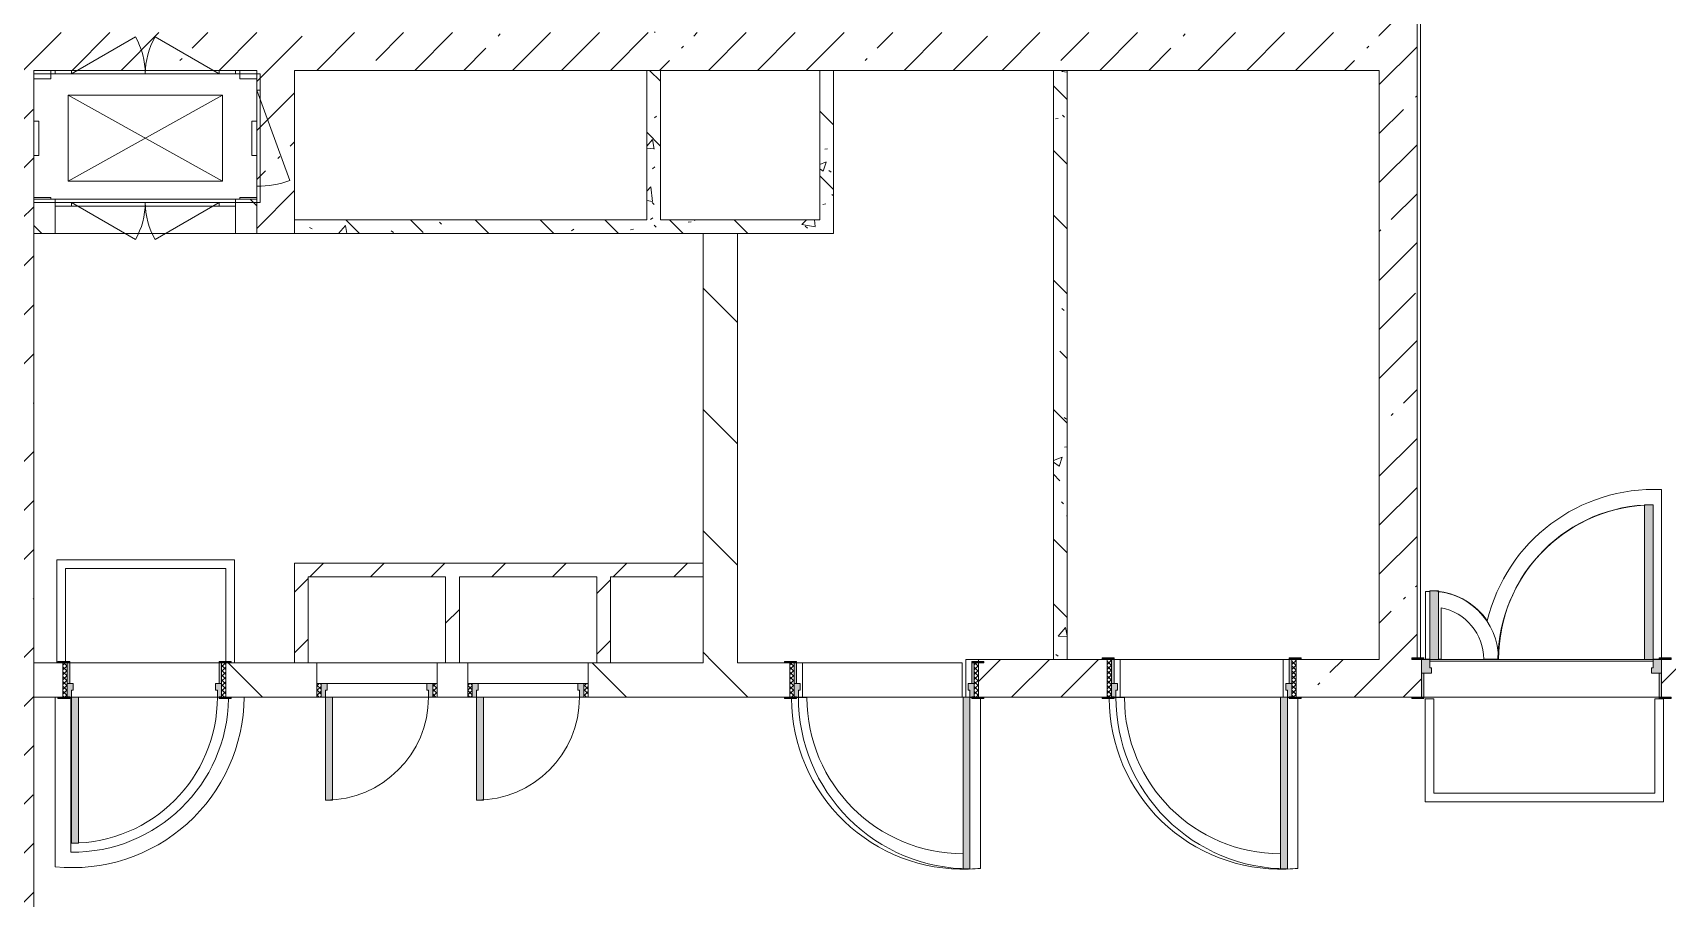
# Model space of a CAD drawing. Header units: millimetres. Extents: x -3238 to 193830, y -8553 to 29000.
# Drawn here: x 143921 to 153445, y 12229 to 17270 of the extents above; entities that cross this region are included whole.
import ezdxf

# ---------------------------------------------------------------- set-up
doc = ezdxf.new("R2010")
doc.units = ezdxf.units.MM
for name, color, linetype, lineweight, true_color in [('A-DOOR-2', 7, 'Continuous', 5, 0xaaaaaa), ('A-DOOR-3', 7, 'Continuous', 5, 0xe2e2e2), ('A-DOOR-FRAM-2', 7, 'Continuous', 5, 0xe2e2e2), ('A-DOOR-FRAM-3', 7, 'Continuous', 5, 0xaaaaaa), ('A-FLOR-3', 7, 'Continuous', 5, 0xaaaaaa), ('I-WALL-8', 7, 'Continuous', 5, 0x787878)]:
    doc.layers.add(name, color=color, linetype=linetype, lineweight=lineweight, true_color=true_color)
for name, color, linetype, lineweight in [('A-GENM-5', 7, 'Continuous', 5), ('A-WALL', 7, 'Continuous', 9), ('I-WALL-6', 7, 'Continuous', 5), ('M-EQPM-1', 7, 'Continuous', 5)]:
    doc.layers.add(name, color=color, linetype=linetype, lineweight=lineweight)
pattern_1 = [(45, (58957.15, 0), (-285.1231, 285.1231), []), (45, (59242.27, 0), (-285.1231, 285.1231), [504.031, -100.806, 16.764, -84.042])]
pattern_2 = [(135, (58957.15, 0), (-353.5534, -353.5534), [])]
pattern_3 = [(135, (58957.15, 0), (-377.1708, -377.1708), [533.4, -88.9, 17.78, -88.9]), (135, (58957.15, 376.94), (-377.1708, -377.1708), []), (50, (58957.15, 0), (637.6445, -55.7866), [66.675, -733.425]), (355, (58957.15, 0), (-123.3494, 668.699), [53.34, -586.74]), (100.451, (59010.3, -4.65), (514.299, 612.908), [56.665, -623.315]), (46.184, (58957.15, 177.8), (948.7764, -147.15), [100.012, -1100.137]), (96.636, (59036.2, 165.5), (830.909, 865.997), [84.998, -934.973]), (351.184, (58957.2, 177.8), (830.918, 865.988), [80.01, -880.11]), (21, (59046.05, 133.35), (530.6506, -357.9283), [66.675, -733.425]), (326, (59046.05, 133.35), (216.308, 644.6585), [53.34, -586.74]), (71.451, (59090.3, 103.5), (746.9596, 286.7243), [56.665, -623.315]), (37.5, (58957.15, 0), (10.81053, 295.9426), [16.764, -562.864, 16.764, -578.866, -588.962]), (37.5, (58957.15, 0), (10.81053, 295.9426), [-1175.258, 16.764, -572.198]), (7.5, (58957.15, 0), (233.8692, 350.6318), [16.764, -322.834, 16.764, -549.529, -224.472]), (7.5, (58957.15, 0), (233.8692, 350.6318), [-905.891, 16.764, -207.708]), (327.5, (58758.9, 0), (474.5678, -20.0513), [16.764, -205.486, 16.764, -676.656, -920.115]), (327.5, (58758.9, 0), (474.5678, -20.0513), [-915.67, 16.764, -903.351]), (317.5, (58670, 0), (518.4522, 88.9934), [16.764, -272.161, 16.764, -443.738, -653.415]), (317.5, (58670, 0), (518.4522, 88.9934), [-749.427, 16.764, -636.651])]
pattern_4 = [(45, (58957.15, 0), (-176.7767, 176.7767), [])]
pattern_5 = [(135, (1951.41, 164.685), (-14.14214, -14.14214), []), (225, (1951.41, 164.685), (14.14214, -14.14214), [])]
pattern_6 = [(45, (-171.384, 164.685), (-14.1421, 14.1421), []), (135, (-171.384, 164.685), (-14.1421, -14.1421), [])]

# ---------------------------------------------------------------- blocks, each defined once
blk = doc.blocks.new('110_Дверь_СКБ_1Ст_Внутренняя1 - Д-8 950x2100h_охрана-V142-2_3_1_птичка')
at = {"layer": 'A-DOOR-2'}
h = blk.add_hatch(dxfattribs=at)
h.set_pattern_fill('FP_164', color=256, style=0, pattern_type=2)
h.set_pattern_definition([(135, (1826.41, 164.685), (-14.14214, -14.14214), []), (225, (1826.41, 164.685), (14.14214, -14.14214), [])])
h.paths.add_polyline_path([(487.5, 100), (462.5, 100), (462.5, -100), (487.5, -100)])
at = {"layer": 'A-DOOR-3'}
h = blk.add_hatch(color=256, dxfattribs=at)
h.paths.add_polyline_path([(437.5, 100), (437.5, 60), (427.5, 60), (427.5, 20), (462.5, 20), (462.5, 100)])
h.paths.add_polyline_path([(-412.5, 100), (-437.5, 100), (-437.5, 20), (-402.5, 20), (-402.5, 60), (-412.5, 60)])
at = {"layer": 'A-DOOR-FRAM-2'}
for points in [[(397.5, 950), (397.5, 100), (437.5, 100), (437.5, 950)], [(-492.5, 108), (-492.5, 100), (-422.5, 100), (-422.5, 108)], [(517.5, 108), (447.5, 108), (447.5, 100), (517.5, 100)], [(-422.5, 20), (-437.5, 20), (-437.5, -100), (-422.5, -100)], [(462.5, 20), (447.5, 20), (447.5, -100), (462.5, -100)], [(-492.5, -100), (-492.5, -108), (-422.5, -108), (-422.5, -100)], [(447.5, -100), (447.5, -108), (517.5, -108), (517.5, -100)]]:
    blk.add_hatch(color=256, dxfattribs=at).paths.add_polyline_path(points)
at = {"layer": 'A-DOOR-FRAM-3'}
h = blk.add_hatch(dxfattribs=at)
h.set_pattern_fill('FP_165', color=256, style=0, pattern_type=2)
h.set_pattern_definition([(45, (-296.384, 164.685), (-14.1421, 14.1421), []), (135, (-296.384, 164.685), (-14.1421, -14.1421), [])])
h.paths.add_polyline_path([(-437.5, 100), (-462.5, 100), (-462.5, -100), (-437.5, -100)])
at = {"layer": 'A-DOOR-2'}
for p, q in [((437.5, 950), (397.5, 950)), ((397.5, 950), (397.5, 100)), ((437.5, 100), (437.5, 950)), ((397.5, 100), (437.5, 100))]:
    blk.add_line(p, q, dxfattribs=at)
blk.add_arc((437.5, 100), 850, 90, 180, dxfattribs=at)
at = {"layer": 'A-DOOR-FRAM-3'}
for p, q in [((-422.5, 108), (-492.5, 108)), ((-492.5, 108), (-492.5, 100)), ((-492.5, 100), (-422.5, 100)), ((-437.5, 100), (-462.5, 100)), ((-462.5, 100), (-462.5, -100)), ((-412.5, 100), (-437.5, 100)), ((-437.5, 100), (-437.5, 20)), ((-437.5, -100), (-437.5, 100)), ((-422.5, 100), (-437.5, 100)), ((-437.5, 100), (-437.5, 99)), ((-437.5, 99), (-422.5, 99)), ((-422.5, 100), (-422.5, 108)), ((-422.5, 99), (-422.5, 100)), ((-412.5, 60), (-412.5, 100)), ((437.5, 100), (437.5, 60)), ((462.5, 100), (437.5, 100)), ((517.5, 108), (447.5, 108)), ((447.5, 108), (447.5, 100)), ((462.5, 100), (447.5, 100)), ((447.5, 100), (447.5, 99)), ((447.5, 100), (517.5, 100)), ((447.5, 99), (462.5, 99)), ((462.5, 20), (462.5, 100)), ((487.5, 100), (462.5, 100)), ((462.5, 100), (462.5, -100)), ((462.5, 99), (462.5, 100)), ((487.5, -100), (487.5, 100)), ((517.5, 100), (517.5, 108)), ((-437.5, 20), (-402.5, 20)), ((-422.5, 20), (-437.5, 20)), ((-437.5, 20), (-437.5, -100)), ((-422.5, -100), (-422.5, 20)), ((-402.5, 60), (-412.5, 60)), ((-402.5, 20), (-402.5, 60)), ((437.5, 60), (427.5, 60)), ((427.5, 60), (427.5, 20)), ((427.5, 20), (462.5, 20)), ((462.5, 20), (447.5, 20)), ((447.5, 20), (447.5, -100)), ((462.5, -100), (462.5, 20)), ((-422.5, -100), (-492.5, -100)), ((-492.5, -100), (-492.5, -108)), ((-492.5, -108), (-422.5, -108)), ((-462.5, -100), (-437.5, -100)), ((-437.5, -100), (-422.5, -100)), ((-422.5, -108), (-422.5, -100)), ((447.5, -100), (462.5, -100)), ((517.5, -100), (447.5, -100)), ((447.5, -100), (447.5, -108)), ((447.5, -108), (517.5, -108)), ((462.5, -100), (487.5, -100)), ((517.5, -108), (517.5, -100))]:
    blk.add_line(p, q, dxfattribs=at)
blk = doc.blocks.new('DOR_Проход в стене_Прямоугольный - 1050x1150 EI30-23344994-2_3_1_птичка')
at = {"layer": 'A-DOOR-2'}
for p, q in [((525, 100), (-525, 100)), ((525, -100), (-525, -100))]:
    blk.add_line(p, q, dxfattribs=at)
blk = doc.blocks.new('110_Дверь_СКБ_2Ст - Д-1_л_Лестничная клетка EIS60 2-32142534-2_3_1_птичка')
at = {"layer": 'A-DOOR-3'}
for points in [[(662.5, 110), (662.5, 1010), (612.5, 1010), (612.5, 110)], [(-587.5, 510), (-637.5, 510), (-637.5, 110), (-587.5, 110), (-587.5, 488.3)], [(712.5, 30), (697.5, 30), (697.5, -110), (712.5, -110), (712.5, -32.2)]]:
    blk.add_hatch(color=256, dxfattribs=at).paths.add_polyline_path(points)
h = blk.add_hatch(color=256, dxfattribs=at)
h.paths.add_polyline_path([(712.5, 110), (662.5, 110), (662.5, 60), (652.5, 60), (652.5, 30), (712.5, 30)])
h.paths.add_polyline_path([(-627.5, 30), (-627.5, 60), (-637.5, 60), (-637.5, 110), (-687.5, 110), (-687.5, 30)])
at = {"layer": 'A-DOOR-FRAM-2'}
for points in [[(-672.5, 110), (-672.5, 118), (-742.5, 118), (-742.5, 110)], [(767.5, 110), (767.5, 118), (697.5, 118), (697.5, 110)], [(-672.5, 30), (-687.5, 30), (-687.5, -110), (-672.5, -110)], [(-672.5, -110), (-742.5, -110), (-742.5, -118), (-672.5, -118)], [(767.5, -118), (767.5, -110), (697.5, -110), (697.5, -118)]]:
    blk.add_hatch(color=256, dxfattribs=at).paths.add_polyline_path(points)
at = {"layer": 'A-DOOR-2'}
for p, q in [((662.5, 1010), (612.5, 1010)), ((612.5, 1010), (612.5, 110)), ((662.5, 110), (662.5, 1010)), ((-637.5, 510), (-637.5, 110)), ((-587.5, 510), (-637.5, 510)), ((-587.5, 110), (-587.5, 510)), ((-637.5, 110), (-587.5, 110)), ((612.5, 110), (662.5, 110))]:
    blk.add_line(p, q, dxfattribs=at)
for centre, radius, start, end in [((662.5, 110), 900, 90, 180), ((-637.5, 110), 400, 360, 90)]:
    blk.add_arc(centre, radius, start, end, dxfattribs=at)
at = {"layer": 'A-DOOR-FRAM-3'}
for p, q in [((-672.5, 118), (-742.5, 118)), ((-742.5, 118), (-742.5, 110)), ((-742.5, 110), (-672.5, 110)), ((-637.5, 110), (-687.5, 110)), ((-687.5, 110), (-687.5, 30)), ((-672.5, 110), (-672.5, 118)), ((-637.5, 60), (-637.5, 110)), ((662.5, 110), (662.5, 60)), ((712.5, 110), (662.5, 110)), ((767.5, 118), (697.5, 118)), ((697.5, 118), (697.5, 110)), ((697.5, 110), (767.5, 110)), ((712.5, 30), (712.5, 110)), ((767.5, 110), (767.5, 118)), ((-687.5, 30), (-627.5, 30)), ((-672.5, 30), (-687.5, 30)), ((-687.5, 30), (-687.5, -110)), ((-672.5, -110), (-672.5, 30)), ((-627.5, 60), (-637.5, 60)), ((-627.5, 30), (-627.5, 60)), ((662.5, 60), (652.5, 60)), ((652.5, 60), (652.5, 30)), ((652.5, 30), (712.5, 30)), ((712.5, 30), (697.5, 30)), ((697.5, 30), (697.5, -110)), ((712.5, -110), (712.5, 30)), ((-672.5, -110), (-742.5, -110)), ((-742.5, -110), (-742.5, -118)), ((-742.5, -118), (-672.5, -118)), ((-687.5, -110), (-672.5, -110)), ((-672.5, -118), (-672.5, -110)), ((697.5, -110), (712.5, -110)), ((767.5, -110), (697.5, -110)), ((697.5, -110), (697.5, -118)), ((697.5, -118), (767.5, -118)), ((767.5, -118), (767.5, -110))]:
    blk.add_line(p, q, dxfattribs=at)
blk = doc.blocks.new('110_Дверь_СКБ_1Ст_Внутренняя1 - Д-3 _п_ 1100x2100h_много всего-32102842-2_3_1_птичка')
at = {"layer": 'A-DOOR-2'}
h = blk.add_hatch(dxfattribs=at)
h.set_pattern_fill('FP_58', color=256, style=0, pattern_type=2)
h.set_pattern_definition([(135, (1751.41, 174.685), (-14.14214, -14.14214), []), (225, (1751.41, 174.685), (14.14214, -14.14214), [])])
h.paths.add_polyline_path([(562.5, 110), (537.5, 110), (537.5, -110), (562.5, -110)])
at = {"layer": 'A-DOOR-3'}
h = blk.add_hatch(color=256, dxfattribs=at)
h.paths.add_polyline_path([(512.5, 110), (512.5, 70), (502.5, 70), (502.5, 30), (537.5, 30), (537.5, 110)])
h.paths.add_polyline_path([(-487.5, 110), (-512.5, 110), (-512.5, 30), (-477.5, 30), (-477.5, 70), (-487.5, 70)])
at = {"layer": 'A-DOOR-FRAM-2'}
for points in [[(-487.5, 1110), (-487.5, 110), (-447.5, 110), (-447.5, 1110)], [(-567.5, 118), (-567.5, 110), (-497.5, 110), (-497.5, 118)], [(592.5, 118), (522.5, 118), (522.5, 110), (592.5, 110)], [(-497.5, 30), (-512.5, 30), (-512.5, -110), (-497.5, -110)], [(537.5, 30), (522.5, 30), (522.5, -110), (537.5, -110)], [(-567.5, -110), (-567.5, -118), (-497.5, -118), (-497.5, -110)], [(592.5, -110), (522.5, -110), (522.5, -118), (592.5, -118)]]:
    blk.add_hatch(color=256, dxfattribs=at).paths.add_polyline_path(points)
at = {"layer": 'A-DOOR-FRAM-3'}
h = blk.add_hatch(dxfattribs=at)
h.set_pattern_fill('FP_59', color=256, style=0, pattern_type=2)
h.set_pattern_definition([(45, (-371.384, 174.685), (-14.1421, 14.1421), []), (135, (-371.384, 174.685), (-14.1421, -14.1421), [])])
h.paths.add_polyline_path([(-512.5, 110), (-537.5, 110), (-537.5, -110), (-512.5, -110)])
at = {"layer": 'A-DOOR-2'}
for p, q in [((-487.5, 1110), (-487.5, 110)), ((-447.5, 1110), (-487.5, 1110)), ((-447.5, 110), (-447.5, 1110)), ((-487.5, 110), (-447.5, 110))]:
    blk.add_line(p, q, dxfattribs=at)
blk.add_arc((-487.5, 110), 1000, 360, 90, dxfattribs=at)
at = {"layer": 'A-DOOR-FRAM-3'}
for p, q in [((-497.5, 118), (-567.5, 118)), ((-567.5, 118), (-567.5, 110)), ((-567.5, 110), (-497.5, 110)), ((-512.5, 110), (-537.5, 110)), ((-537.5, 110), (-537.5, -110)), ((-487.5, 110), (-512.5, 110)), ((-512.5, 110), (-512.5, 30)), ((-512.5, -110), (-512.5, 110)), ((-497.5, 110), (-512.5, 110)), ((-512.5, 110), (-512.5, 109)), ((-512.5, 109), (-497.5, 109)), ((-497.5, 110), (-497.5, 118)), ((-497.5, 109), (-497.5, 110)), ((-487.5, 70), (-487.5, 110)), ((512.5, 110), (512.5, 70)), ((537.5, 110), (512.5, 110)), ((592.5, 118), (522.5, 118)), ((522.5, 118), (522.5, 110)), ((537.5, 110), (522.5, 110)), ((522.5, 110), (522.5, 109)), ((522.5, 110), (592.5, 110)), ((522.5, 109), (537.5, 109)), ((537.5, 30), (537.5, 110)), ((562.5, 110), (537.5, 110)), ((537.5, 110), (537.5, -110)), ((537.5, 109), (537.5, 110)), ((562.5, -110), (562.5, 110)), ((592.5, 110), (592.5, 118)), ((-512.5, 30), (-477.5, 30)), ((-497.5, 30), (-512.5, 30)), ((-512.5, 30), (-512.5, -110)), ((-497.5, -110), (-497.5, 30)), ((-477.5, 70), (-487.5, 70)), ((-477.5, 30), (-477.5, 70)), ((512.5, 70), (502.5, 70)), ((502.5, 70), (502.5, 30)), ((502.5, 30), (537.5, 30)), ((537.5, 30), (522.5, 30)), ((522.5, 30), (522.5, -110)), ((537.5, -110), (537.5, 30)), ((-497.5, -110), (-567.5, -110)), ((-567.5, -110), (-567.5, -118)), ((-567.5, -118), (-497.5, -118)), ((-537.5, -110), (-512.5, -110)), ((-512.5, -110), (-497.5, -110)), ((-497.5, -118), (-497.5, -110)), ((522.5, -110), (537.5, -110)), ((592.5, -110), (522.5, -110)), ((522.5, -110), (522.5, -118)), ((522.5, -118), (592.5, -118)), ((537.5, -110), (562.5, -110)), ((592.5, -118), (592.5, -110))]:
    blk.add_line(p, q, dxfattribs=at)
blk = doc.blocks.new('110_Дверь_СКБ_1Ст_Внутренняя1 - Д-3 _п_ 1100x2100h_много всего-32102838-2_3_1_птичка')
at = {"layer": 'A-DOOR-2'}
h = blk.add_hatch(dxfattribs=at)
h.set_pattern_fill('FP_15', color=256, style=0, pattern_type=2)
h.set_pattern_definition([(135, (1751.41, 164.685), (-14.14214, -14.14214), []), (225, (1751.41, 164.685), (14.14214, -14.14214), [])])
h.paths.add_polyline_path([(562.5, 100), (537.5, 100), (537.5, -100), (562.5, -100)])
at = {"layer": 'A-DOOR-3'}
h = blk.add_hatch(color=256, dxfattribs=at)
h.paths.add_polyline_path([(512.5, 100), (512.5, 60), (502.5, 60), (502.5, 20), (537.5, 20), (537.5, 100)])
h.paths.add_polyline_path([(-487.5, 100), (-512.5, 100), (-512.5, 20), (-477.5, 20), (-477.5, 60), (-487.5, 60)])
at = {"layer": 'A-DOOR-FRAM-2'}
for points in [[(-487.5, 1100), (-487.5, 100), (-447.5, 100), (-447.5, 1100)], [(-567.5, 108), (-567.5, 100), (-497.5, 100), (-497.5, 108)], [(592.5, 108), (522.5, 108), (522.5, 100), (592.5, 100)], [(-497.5, 20), (-512.5, 20), (-512.5, -100), (-497.5, -100)], [(537.5, 20), (522.5, 20), (522.5, -100), (537.5, -100)], [(-567.5, -100), (-567.5, -108), (-497.5, -108), (-497.5, -100)], [(592.5, -100), (522.5, -100), (522.5, -108), (592.5, -108)]]:
    blk.add_hatch(color=256, dxfattribs=at).paths.add_polyline_path(points)
at = {"layer": 'A-DOOR-FRAM-3'}
h = blk.add_hatch(dxfattribs=at)
h.set_pattern_fill('FP_16', color=256, style=0, pattern_type=2)
h.set_pattern_definition([(45, (-371.384, 164.685), (-14.1421, 14.1421), []), (135, (-371.384, 164.685), (-14.1421, -14.1421), [])])
h.paths.add_polyline_path([(-512.5, 100), (-537.5, 100), (-537.5, -100), (-512.5, -100)])
at = {"layer": 'A-DOOR-2'}
for p, q in [((-487.5, 1100), (-487.5, 100)), ((-447.5, 1100), (-487.5, 1100)), ((-447.5, 100), (-447.5, 1100)), ((-487.5, 100), (-447.5, 100))]:
    blk.add_line(p, q, dxfattribs=at)
blk.add_arc((-487.5, 100), 1000, 360, 90, dxfattribs=at)
at = {"layer": 'A-DOOR-FRAM-3'}
for p, q in [((-497.5, 108), (-567.5, 108)), ((-567.5, 108), (-567.5, 100)), ((-567.5, 100), (-497.5, 100)), ((-512.5, 100), (-537.5, 100)), ((-537.5, 100), (-537.5, -100)), ((-487.5, 100), (-512.5, 100)), ((-512.5, 100), (-512.5, 20)), ((-512.5, -100), (-512.5, 100)), ((-497.5, 100), (-512.5, 100)), ((-512.5, 100), (-512.5, 99)), ((-512.5, 99), (-497.5, 99)), ((-497.5, 100), (-497.5, 108)), ((-497.5, 99), (-497.5, 100)), ((-487.5, 60), (-487.5, 100)), ((512.5, 100), (512.5, 60)), ((537.5, 100), (512.5, 100)), ((592.5, 108), (522.5, 108)), ((522.5, 108), (522.5, 100)), ((537.5, 100), (522.5, 100)), ((522.5, 100), (522.5, 99)), ((522.5, 100), (592.5, 100)), ((522.5, 99), (537.5, 99)), ((537.5, 20), (537.5, 100)), ((562.5, 100), (537.5, 100)), ((537.5, 100), (537.5, -100)), ((537.5, 99), (537.5, 100)), ((562.5, -100), (562.5, 100)), ((592.5, 100), (592.5, 108)), ((-512.5, 20), (-477.5, 20)), ((-497.5, 20), (-512.5, 20)), ((-512.5, 20), (-512.5, -100)), ((-497.5, -100), (-497.5, 20)), ((-477.5, 60), (-487.5, 60)), ((-477.5, 20), (-477.5, 60)), ((512.5, 60), (502.5, 60)), ((502.5, 60), (502.5, 20)), ((502.5, 20), (537.5, 20)), ((537.5, 20), (522.5, 20)), ((522.5, 20), (522.5, -100)), ((537.5, -100), (537.5, 20)), ((-497.5, -100), (-567.5, -100)), ((-567.5, -100), (-567.5, -108)), ((-567.5, -108), (-497.5, -108)), ((-537.5, -100), (-512.5, -100)), ((-512.5, -100), (-497.5, -100)), ((-497.5, -108), (-497.5, -100)), ((522.5, -100), (537.5, -100)), ((592.5, -100), (522.5, -100)), ((522.5, -100), (522.5, -108)), ((522.5, -108), (592.5, -108)), ((537.5, -100), (562.5, -100)), ((592.5, -108), (592.5, -100))]:
    blk.add_line(p, q, dxfattribs=at)
blk = doc.blocks.new('160_Подъемник - 160_Подъемник-23521422-2_3_1_птичка')
at = {"layer": 'A-GENM-5'}
for p, q in [((220, 0), (592.4, 215)), ((220, 0), (592.4, 215)), ((1080, 0), (707.6, 215)), ((1080, 0), (707.6, 215)), ((-20, -95), (-20, 0)), ((-20, 0), (0, 0)), ((0, 0), (0, -95)), ((220, 20), (125, 20)), ((125, 20), (125, 0)), ((220, 20), (125, 20)), ((125, 20), (125, 0)), ((220, 0), (220, 20)), ((1080, 20), (220, 20)), ((220, 20), (1080, 20)), ((220, 0), (220, 20)), ((1080, 20), (220, 20)), ((220, 20), (1080, 20)), ((1080, 0), (1080, 20)), ((1080, 20), (1175, 20)), ((1080, 0), (1080, 20)), ((1080, 20), (1175, 20)), ((1175, 20), (1175, 0)), ((1175, 20), (1175, 0)), ((0, -95), (-20, -95)), ((-20, -95), (-20, -655)), ((-20, -655), (-20, -95)), ((125, 0), (220, 0)), ((125, 0), (220, 0)), ((1175, 0), (1080, 0)), ((1175, 0), (1080, 0)), ((0, -655), (-191.5, -128.8)), ((0, -655), (-20, -655)), ((-20, -655), (-20, -750)), ((0, -750), (0, -655)), ((-20, -750), (0, -750)), ((125, -770), (125, -750)), ((125, -750), (220, -750)), ((125, -770), (125, -750)), ((125, -750), (220, -750)), ((220, -750), (220, -770)), ((220, -750), (592.4, -965)), ((220, -750), (220, -770)), ((220, -750), (592.4, -965)), ((1080, -750), (707.6, -965)), ((1080, -750), (707.6, -965)), ((1080, -750), (1080, -770)), ((1175, -750), (1080, -750)), ((1080, -750), (1080, -770)), ((1175, -750), (1080, -750)), ((1175, -770), (1175, -750)), ((1175, -770), (1175, -750)), ((220, -770), (125, -770)), ((220, -770), (125, -770)), ((1080, -770), (220, -770)), ((220, -770), (1080, -770)), ((220, -770), (792, -770)), ((1080, -770), (508, -770)), ((1080, -770), (1175, -770)), ((1080, -770), (1175, -770))]:
    blk.add_line(p, q, dxfattribs=at)
for centre, radius, start, end in [((220, 0), 430, 0, 30), ((220, 0), 430, 0, 30), ((1080, 0), 430, 150, 180), ((1080, 0), 430, 150, 180), ((0, -655), 560, 90, 110), ((220, -750), 430, 330, 0), ((220, -750), 430, 330, 0), ((1080, -750), 430, 180, 210), ((1080, -750), 430, 180, 210)]:
    blk.add_arc(centre, radius, start, end, dxfattribs=at)
at = {"layer": 'M-EQPM-1'}
for p, q in [((1300, 0), (0, 0)), ((0, 0), (0, -750)), ((1300, -750), (1300, 0)), ((1100, -625), (200, -125)), ((200, -625), (1100, -125)), ((1100, -125), (200, -125)), ((200, -125), (200, -625)), ((1100, -625), (1100, -125)), ((200, -625), (1100, -625)), ((0, -750), (1300, -750))]:
    blk.add_line(p, q, dxfattribs=at)
blk = doc.blocks.new('Закладная деталь приямка - 200_100-20924312-2_3_1_птичка')
at = {"layer": 'M-EQPM-1'}
for p, q in [((85000, 16755), (84970, 16755)), ((85000, 16755), (84970, 16755)), ((85000, 16555), (85000, 16755)), ((85000, 16755), (85000, 16555)), ((84970, 16555), (85000, 16555)), ((85000, 16555), (84970, 16555))]:
    blk.add_line(p, q, dxfattribs=at)
blk = doc.blocks.new('Закладная деталь приямка - 200_100-V200-2_3_1_птичка')
at = {"layer": 'M-EQPM-1'}
for p, q in [((86240, 16755), (86240, 16555)), ((86240, 16555), (86240, 16755)), ((86270, 16755), (86240, 16755)), ((86240, 16755), (86270, 16755)), ((86240, 16555), (86270, 16555)), ((86240, 16555), (86270, 16555))]:
    blk.add_line(p, q, dxfattribs=at)
blk = doc.blocks.new('Закладная деталь приямка - 150_100-20924311-2_3_1_птичка')
at = {"layer": 'M-EQPM-1'}
for p, q in [((85070, 17050), (85070, 17000)), ((85070, 17050), (85070, 17000)), ((84970, 17000), (85070, 17000)), ((85070, 17000), (84970, 17000))]:
    blk.add_line(p, q, dxfattribs=at)
blk = doc.blocks.new('Закладная деталь приямка - 150_100-V201-2_3_1_птичка')
at = {"layer": 'M-EQPM-1'}
for p, q in [((86170, 17000), (86170, 17050)), ((86170, 17000), (86170, 17050)), ((86270, 17000), (86170, 17000)), ((86170, 17000), (86270, 17000))]:
    blk.add_line(p, q, dxfattribs=at)
blk = doc.blocks.new('Закладная деталь приямка - 150_100-V202-2_3_1_птичка')
at = {"layer": 'M-EQPM-1'}
for p, q in [((86270, 16310), (86170, 16310)), ((86170, 16310), (86270, 16310)), ((86170, 16310), (86170, 16300)), ((86170, 16310), (86170, 16300))]:
    blk.add_line(p, q, dxfattribs=at)
blk = doc.blocks.new('Закладная деталь приямка - 150_100-V203-2_3_1_птичка')
at = {"layer": 'M-EQPM-1'}
for p, q in [((85070, 16310), (84970, 16310)), ((84970, 16310), (85070, 16310)), ((85070, 16300), (85070, 16310)), ((85070, 16310), (85070, 16300))]:
    blk.add_line(p, q, dxfattribs=at)
blk = doc.blocks.new('110_Дверь_СКБ_1Ст - д-18 700x2100h_Технический шкаф ЭОМ и СС-V215-2_3_1_птичка')
at = {"layer": 'A-DOOR-2'}
h = blk.add_hatch(dxfattribs=at)
h.set_pattern_fill('FP_216', color=256, style=0, pattern_type=2)
h.set_pattern_definition(pattern_5)
h.paths.add_polyline_path([(362.5, 100), (337.5, 100), (337.5, 20), (362.5, 20)])
at = {"layer": 'A-DOOR-3'}
h = blk.add_hatch(color=256, dxfattribs=at)
h.paths.add_polyline_path([(-312.5, 100), (-312.5, 20), (-277.5, 20), (-277.5, 60), (-287.5, 60), (-287.5, 100)])
h.paths.add_polyline_path([(337.5, 100), (312.5, 100), (312.5, 60), (302.5, 60), (302.5, 20), (337.5, 20)])
at = {"layer": 'A-DOOR-FRAM-2'}
blk.add_hatch(color=256, dxfattribs=at).paths.add_polyline_path([(272.5, 700), (272.5, 100), (312.5, 100), (312.5, 700)])
at = {"layer": 'A-DOOR-FRAM-3'}
h = blk.add_hatch(dxfattribs=at)
h.set_pattern_fill('FP_217', color=256, style=0, pattern_type=2)
h.set_pattern_definition(pattern_6)
h.paths.add_polyline_path([(-312.5, 100), (-337.5, 100), (-337.5, 20), (-312.5, 20)])
at = {"layer": 'A-DOOR-2'}
for p, q in [((312.5, 700), (272.5, 700)), ((272.5, 700), (272.5, 100)), ((312.5, 100), (312.5, 700)), ((272.5, 100), (312.5, 100))]:
    blk.add_line(p, q, dxfattribs=at)
blk.add_arc((312.5, 100), 600, 90, 180, dxfattribs=at)
at = {"layer": 'A-DOOR-FRAM-3'}
for p, q in [((-312.5, 100), (-337.5, 100)), ((-337.5, 100), (-337.5, 20)), ((-287.5, 100), (-312.5, 100)), ((-312.5, 100), (-312.5, 20)), ((-312.5, 20), (-312.5, 100)), ((-287.5, 60), (-287.5, 100)), ((-287.5, 100), (272.5, 100)), ((312.5, 100), (312.5, 60)), ((337.5, 100), (312.5, 100)), ((337.5, 20), (337.5, 100)), ((362.5, 100), (337.5, 100)), ((337.5, 100), (337.5, 20)), ((362.5, 20), (362.5, 100)), ((-337.5, 20), (-312.5, 20)), ((-312.5, 20), (-277.5, 20)), ((-277.5, 60), (-287.5, 60)), ((-277.5, 20), (-277.5, 60)), ((302.5, 20), (-277.5, 20)), ((312.5, 60), (302.5, 60)), ((302.5, 60), (302.5, 20)), ((302.5, 20), (337.5, 20)), ((337.5, 20), (362.5, 20))]:
    blk.add_line(p, q, dxfattribs=at)
blk = doc.blocks.new('110_Дверь_СКБ_1Ст - д-18 700x2100h_Технический шкаф ЭОМ и СС-V214-2_3_1_птичка')
at = {"layer": 'A-DOOR-2'}
h = blk.add_hatch(dxfattribs=at)
h.set_pattern_fill('FP_216', color=256, style=0, pattern_type=2)
h.set_pattern_definition(pattern_5)
h.paths.add_polyline_path([(362.5, 100), (337.5, 100), (337.5, 20), (362.5, 20), (362.5, 31.3)])
at = {"layer": 'A-DOOR-3'}
h = blk.add_hatch(color=256, dxfattribs=at)
h.paths.add_polyline_path([(337.5, 100), (312.5, 100), (312.5, 60), (302.5, 60), (302.5, 20), (337.5, 20), (337.5, 31.3)])
h.paths.add_polyline_path([(-312.5, 100), (-312.5, 20), (-277.5, 20), (-277.5, 60), (-287.5, 60), (-287.5, 100)])
at = {"layer": 'A-DOOR-FRAM-2'}
blk.add_hatch(color=256, dxfattribs=at).paths.add_polyline_path([(272.5, 700), (272.5, 100), (312.5, 100), (312.5, 700)])
at = {"layer": 'A-DOOR-FRAM-3'}
h = blk.add_hatch(dxfattribs=at)
h.set_pattern_fill('FP_217', color=256, style=0, pattern_type=2)
h.set_pattern_definition(pattern_6)
h.paths.add_polyline_path([(-312.5, 100), (-337.5, 100), (-337.5, 20), (-312.5, 20), (-312.5, 31.3)])
at = {"layer": 'A-DOOR-2'}
for p, q in [((312.5, 700), (272.5, 700)), ((272.5, 700), (272.5, 100)), ((312.5, 100), (312.5, 700)), ((272.5, 100), (312.5, 100))]:
    blk.add_line(p, q, dxfattribs=at)
blk.add_arc((312.5, 100), 600, 90, 180, dxfattribs=at)
at = {"layer": 'A-DOOR-FRAM-3'}
for p, q in [((-312.5, 100), (-337.5, 100)), ((-337.5, 100), (-337.5, 20)), ((-287.5, 100), (-312.5, 100)), ((-312.5, 100), (-312.5, 20)), ((-312.5, 20), (-312.5, 100)), ((-287.5, 60), (-287.5, 100)), ((-287.5, 100), (272.5, 100)), ((312.5, 100), (312.5, 60)), ((337.5, 100), (312.5, 100)), ((337.5, 20), (337.5, 100)), ((362.5, 100), (337.5, 100)), ((337.5, 100), (337.5, 20)), ((362.5, 20), (362.5, 100)), ((-337.5, 20), (-312.5, 20)), ((-312.5, 20), (-277.5, 20)), ((-277.5, 60), (-287.5, 60)), ((-277.5, 20), (-277.5, 60)), ((302.5, 20), (-277.5, 20)), ((312.5, 60), (302.5, 60)), ((302.5, 60), (302.5, 20)), ((302.5, 20), (337.5, 20)), ((337.5, 20), (362.5, 20))]:
    blk.add_line(p, q, dxfattribs=at)

msp = doc.modelspace()

# ---------------------------------------------------------------- hatches: boundary and pattern name
at = {"layer": 'I-WALL-6'}
h = msp.add_hatch(dxfattribs=at)
h.set_pattern_fill('FP_159', color=256, style=0, pattern_type=2)
h.set_pattern_definition(pattern_1)
h.paths.add_polyline_path([(151987.2, 13400), (151987.2, 13620), (151957.2, 13620), (151957.2, 13628), (151987.2, 13628), (151987.2, 21550), (151767.2, 21550), (151767.2, 13400), (151957.2, 13400)])
h = msp.add_hatch(dxfattribs=at)
h.set_pattern_fill('FP_159', color=256, style=0, pattern_type=2)
h.set_pattern_definition(pattern_1)
h.paths.add_polyline_path([(143707.2, 16300), (143927.2, 16300), (143927.2, 17270), (143707.2, 17270), (143707.2, 16886)])
h = msp.add_hatch(dxfattribs=at)
h.set_pattern_fill('FP_159', color=256, style=0, pattern_type=2)
h.set_pattern_definition(pattern_1)
h.paths.add_polyline_path([(145227.2, 17050), (145447.2, 17050), (145447.2, 17270), (143927.2, 17270), (143927.2, 17050), (144331.1, 17050)])
h = msp.add_hatch(dxfattribs=at)
h.set_pattern_fill('FP_159', color=256, style=0, pattern_type=2)
h.set_pattern_definition(pattern_1)
h.paths.add_polyline_path([(151767.2, 17050), (151767.2, 17270), (145447.2, 17270), (145447.2, 17050), (150577, 17050)])
h = msp.add_hatch(dxfattribs=at)
h.set_pattern_fill('FP_159', color=256, style=0, pattern_type=2)
h.set_pattern_definition(pattern_1)
h.paths.add_polyline_path([(145447.2, 16100), (145447.2, 17050), (145227.2, 17050), (145227.2, 16100)])
h = msp.add_hatch(dxfattribs=at)
h.set_pattern_fill('FP_159', color=256, style=0, pattern_type=2)
h.set_pattern_definition(pattern_1)
h.paths.add_polyline_path([(143927.2, 10400), (143927.2, 16300), (143707.2, 16294.2), (143707.2, 10400)])
h = msp.add_hatch(dxfattribs=at)
h.set_pattern_fill('FP_162', color=256, style=0, pattern_type=2)
h.set_pattern_definition(pattern_2)
h.paths.add_polyline_path([(144052.2, 16100), (144052.2, 16300), (143927.2, 16294.2), (143927.2, 16100)])
h.paths.add_polyline_path([(145227.2, 16100), (145227.2, 16300), (145102.2, 16294.2), (145102.2, 16100)])
h = msp.add_hatch(dxfattribs=at)
h.set_pattern_fill('FP_162', color=256, style=0, pattern_type=2)
h.set_pattern_definition(pattern_2)
h.paths.add_polyline_path([(148027.2, 13600), (148027.2, 16100), (147827.2, 16100), (147827.2, 13600)])
h = msp.add_hatch(dxfattribs=at)
h.set_pattern_fill('FP_163', color=256, style=0, pattern_type=2)
h.set_pattern_definition(pattern_4)
h.paths.add_polyline_path([(145447.2, 13600), (145527.2, 13600), (145527.2, 14180), (145447.2, 14180), (145447.2, 13927.3)])
h = msp.add_hatch(dxfattribs=at)
h.set_pattern_fill('FP_163', color=256, style=0, pattern_type=2)
h.set_pattern_definition(pattern_4)
h.paths.add_polyline_path([(147827.2, 14100), (147827.2, 14180), (145527.2, 14180), (145527.2, 14100), (147287.2, 14100)])
h = msp.add_hatch(dxfattribs=at)
h.set_pattern_fill('FP_163', color=256, style=0, pattern_type=2)
h.set_pattern_definition(pattern_4)
h.paths.add_polyline_path([(146407.2, 13600), (146407.2, 14100), (146327.2, 14100), (146327.2, 13600)])
h = msp.add_hatch(dxfattribs=at)
h.set_pattern_fill('FP_163', color=256, style=0, pattern_type=2)
h.set_pattern_definition(pattern_4)
h.paths.add_polyline_path([(147287.2, 13600), (147287.2, 14100), (147207.2, 14100), (147207.2, 13600)])
h = msp.add_hatch(dxfattribs=at)
h.set_pattern_fill('FP_159', color=256, style=0, pattern_type=2)
h.set_pattern_definition(pattern_1)
h.paths.add_polyline_path([(149462.2, 13400), (150182.2, 13400), (150182.2, 13620), (149432.2, 13620), (149432.2, 13608), (149462.2, 13608), (149462.2, 13600), (149432.2, 13600), (149432.2, 13400)])
h.paths.add_polyline_path([(151618, 13400), (151767.2, 13400), (151767.2, 13620), (151282.2, 13620), (151282.2, 13400), (151312.2, 13400)])
h = msp.add_hatch(dxfattribs=at)
h.set_pattern_fill('FP_159', color=256, style=0, pattern_type=2)
h.set_pattern_definition(pattern_1)
h.paths.add_polyline_path([(153467.2, 13400), (153757.2, 13400), (153757.2, 13620), (153412.2, 13620), (153412.2, 13400)])
h.paths.add_polyline_path([(151987.2, 13400), (152012.2, 13400), (152012.2, 13620), (151987.2, 13620), (151987.2, 13540)])
h = msp.add_hatch(dxfattribs=at)
h.set_pattern_fill('FP_162', color=256, style=0, pattern_type=2)
h.set_pattern_definition(pattern_2)
h.paths.add_polyline_path([(143927.2, 13400), (144097.2, 13400), (144097.2, 13600), (143927.2, 13600)])
h.paths.add_polyline_path([(146457.2, 13400), (146457.2, 13600), (146277.2, 13600), (146277.2, 13400), (146413.1, 13400)])
h.paths.add_polyline_path([(145372.1, 13400), (145577.2, 13400), (145577.2, 13600), (145047.2, 13600), (145047.2, 13400), (145077.2, 13400)])
h = msp.add_hatch(dxfattribs=at)
h.set_pattern_fill('FP_162', color=256, style=0, pattern_type=2)
h.set_pattern_definition(pattern_2)
h.paths.add_polyline_path([(148332.2, 13400), (148332.2, 13600), (147157.2, 13600), (147157.2, 13400), (148302.2, 13400)])
at = {"layer": 'I-WALL-8'}
h = msp.add_hatch(dxfattribs=at)
h.set_pattern_fill('FP_170', color=256, style=0, pattern_type=2)
h.set_pattern_definition(pattern_3)
h.paths.add_polyline_path([(147578.9, 16180), (147578.9, 17050), (147498.9, 17050), (147498.9, 16180)])
h.paths.add_polyline_path([(147498.9, 17270), (147578.9, 17270), (147578.9, 21235.8), (147498.9, 21235.8), (147498.9, 17477.7)])
h = msp.add_hatch(dxfattribs=at)
h.set_pattern_fill('FP_170', color=256, style=0, pattern_type=2)
h.set_pattern_definition(pattern_3)
h.paths.add_polyline_path([(148587.2, 16180), (148587.2, 17050), (148507.2, 17050), (148507.2, 16180)])
h = msp.add_hatch(dxfattribs=at)
h.set_pattern_fill('FP_170', color=256, style=0, pattern_type=2)
h.set_pattern_definition(pattern_3)
h.paths.add_polyline_path([(149947.9, 13620), (149947.9, 17050), (149867.9, 17050), (149867.9, 13620)])
h = msp.add_hatch(dxfattribs=at)
h.set_pattern_fill('FP_170', color=256, style=0, pattern_type=2)
h.set_pattern_definition(pattern_3)
h.paths.add_polyline_path([(148495, 16100), (148587.2, 16100), (148587.2, 16180), (145447.2, 16180), (145447.2, 16100), (148027.2, 16100)])

# ---------------------------------------------------------------- linework, layer by layer
at = {"layer": 'A-FLOR-3'}
for p, q in [((152007.2, 21130), (152007.2, 13628)), ((153410.7, 13628), (153410.7, 14609.2)), ((144061.9, 14200), (144061.9, 13600)), ((145097.2, 14200), (144061.9, 14200)), ((145097.2, 13600), (145097.2, 14200)), ((144111.9, 13608), (144111.9, 14150)), ((144111.9, 14150), (145047.2, 14150)), ((145047.2, 14150), (145047.2, 13608)), ((152036.6, 14014.7), (152036.6, 13621.1)), ((152126.6, 13621.1), (152126.6, 13920.9)), ((149357.2, 13620), (149432.2, 13620)), ((150222.2, 13620), (150257.2, 13620)), ((150257.2, 13620), (150257.2, 13400)), ((151207.2, 13400), (151207.2, 13620)), ((151207.2, 13620), (151242.2, 13620)), ((152036.6, 13621.1), (152062.2, 13621.1)), ((152112.2, 13621.1), (152126.6, 13621.1)), ((152375.2, 13621.1), (152458.3, 13621.1)), ((153362.2, 13621.1), (153397.2, 13621.1)), ((148372.2, 13600), (148407.2, 13600)), ((148407.2, 13600), (148407.2, 13400)), ((152062.2, 13610), (153362.2, 13610)), ((144052.9, 13400), (144052.9, 12412.1)), ((144142.9, 12497.2), (144142.9, 13400)), ((148432.6, 13397), (148372.2, 13397)), ((149342.2, 13400), (148382.2, 13400)), ((149392.2, 13398), (149382.2, 13398)), ((149442.6, 12403), (149442.6, 13392)), ((150282.6, 13397), (150222.2, 13397)), ((150257.2, 13400), (151192.2, 13400)), ((151242.2, 13398), (151232.2, 13398)), ((151292.6, 12403), (151292.6, 13392)), ((152083.9, 13390.8), (152033.9, 13390.8)), ((152033.9, 13390.8), (152033.9, 12790.8)), ((152083.9, 12840.8), (152083.9, 13390.8)), ((153423.2, 13390.8), (153373.2, 13390.8)), ((153373.2, 13390.8), (153373.2, 12840.8)), ((153423.2, 12790.8), (153423.2, 13390.8)), ((152033.9, 12790.8), (153423.2, 12790.8)), ((153373.2, 12840.8), (152083.9, 12840.8))]:
    msp.add_line(p, q, dxfattribs=at)
for centre, radius, start, end in [((153368.2, 13610.1), 1000, 87.56236, 166.45029), ((153368.2, 13610.1), 910, 93.53335, 179.3074), ((152070.2, 13621.1), 395, 91.16729, 94.87345), ((152070.2, 13621.1), 395, 34.42231, 83.89083), ((152070.2, 13621.1), 305, 360, 79.33549), ((144152.9, 13407.1), 1000, 264.26083, 359.59239), ((144152.9, 13407.1), 910, 269.37036, 359.04725), ((149342.6, 13398), 1000, 180.34644, 271.81103), ((149342.6, 13398), 910, 180.06296, 269.96818), ((151192.6, 13398), 1000, 180.34644, 271.81103), ((151192.6, 13398), 910, 180.06296, 269.96818), ((149342.6, 13398), 1000, 272.26817, 275.73917), ((151192.6, 13398), 1000, 272.26817, 275.73917)]:
    msp.add_arc(centre, radius, start, end, dxfattribs=at)
at = {"layer": 'A-WALL'}
for p, q in [((147578.9, 17050), (147498.9, 17050)), ((148587.2, 17050), (148507.2, 17050)), ((149947.9, 17050), (149867.9, 17050)), ((143927.2, 16300), (143927.2, 16100)), ((145447.2, 16180), (145447.2, 16100)), ((148027.2, 16100), (147827.2, 16100)), ((147827.2, 14100), (147827.2, 14180)), ((149867.9, 13620), (149947.9, 13620)), ((143927.2, 13600), (143927.2, 13400)), ((145447.2, 13600), (145527.2, 13600)), ((146327.2, 13600), (146407.2, 13600)), ((147207.2, 13600), (147287.2, 13600))]:
    msp.add_line(p, q, dxfattribs=at)
at = {"layer": 'I-WALL-6'}
for p, q in [((151987.2, 13628), (151987.2, 21150)), ((143927.2, 17050), (145227.2, 17050)), ((143927.2, 16300), (143927.2, 17050)), ((145227.2, 17050), (145227.2, 16100)), ((145447.2, 16180), (145447.2, 17050)), ((145447.2, 17050), (147498.9, 17050)), ((147498.9, 17050), (147498.9, 16180)), ((147578.9, 17050), (148507.2, 17050)), ((147578.9, 16180), (147578.9, 17050)), ((148507.2, 17050), (148507.2, 16180)), ((148587.2, 17050), (149867.9, 17050)), ((148587.2, 16100), (148587.2, 17050)), ((149867.9, 17050), (149867.9, 13620)), ((149947.9, 17050), (151767.2, 17050)), ((149947.9, 13620), (149947.9, 17050)), ((151767.2, 17050), (151767.2, 13620)), ((143927.2, 16300), (145227.2, 16300)), ((144052.2, 16100), (144052.2, 16300)), ((145102.2, 16300), (145102.2, 16100)), ((147827.2, 16100), (143927.2, 16100)), ((143927.2, 13600), (143927.2, 16100)), ((147498.9, 16180), (145447.2, 16180)), ((148507.2, 16180), (147578.9, 16180)), ((147827.2, 16100), (147827.2, 14180)), ((148027.2, 13600), (148027.2, 16100)), ((148027.2, 16100), (148587.2, 16100)), ((147827.2, 14180), (145447.2, 14180)), ((145447.2, 14180), (145447.2, 13600)), ((145527.2, 14100), (146327.2, 14100)), ((145527.2, 13600), (145527.2, 14100)), ((146327.2, 14100), (146327.2, 13600)), ((146407.2, 14100), (147207.2, 14100)), ((146407.2, 13600), (146407.2, 14100)), ((147207.2, 14100), (147207.2, 13600)), ((147287.2, 14100), (147827.2, 14100)), ((147287.2, 13600), (147287.2, 14100)), ((147827.2, 14100), (147827.2, 13600)), ((149357.2, 13620), (149357.2, 13400)), ((149867.9, 13620), (149432.2, 13620)), ((149432.2, 13620), (149432.2, 13608)), ((150152.2, 13620), (149947.9, 13620)), ((150257.2, 13620), (151207.2, 13620)), ((151767.2, 13620), (151312.2, 13620)), ((152112.2, 13620), (153312.2, 13620)), ((144067.2, 13600), (143927.2, 13600)), ((144137.2, 13600), (145007.2, 13600)), ((145447.2, 13600), (145077.2, 13600)), ((145527.2, 13600), (146327.2, 13600)), ((145577.2, 13480), (145577.2, 13600)), ((146277.2, 13600), (146277.2, 13480)), ((146407.2, 13600), (147207.2, 13600)), ((146457.2, 13480), (146457.2, 13600)), ((147157.2, 13600), (147157.2, 13480)), ((147827.2, 13600), (147287.2, 13600)), ((148302.2, 13600), (148027.2, 13600)), ((148407.2, 13600), (149337.2, 13600)), ((149337.2, 13400), (149337.2, 13600)), ((143927.2, 10400), (143927.2, 13400)), ((143927.2, 13400), (144067.2, 13400)), ((144997.2, 13400), (144187.2, 13400)), ((145077.2, 13400), (145577.2, 13400)), ((146277.2, 13400), (146457.2, 13400)), ((147157.2, 13400), (148302.2, 13400)), ((149462.2, 13400), (150152.2, 13400)), ((150257.2, 13400), (150232.2, 13400)), ((151312.2, 13400), (151957.2, 13400)), ((153397.2, 13400), (152027.2, 13400))]:
    msp.add_line(p, q, dxfattribs=at)

# ---------------------------------------------------------------- block references
at = {"layer": 'A-DOOR-2', "rotation": 180}
for name, p in [('DOR_Проход в стене_Прямоугольный - 1050x1150 EI30-23344994-2_3_1_птичка', (144577.2, 16200)), ('110_Дверь_СКБ_1Ст_Внутренняя1 - Д-3 _п_ 1100x2100h_много всего-32102842-2_3_1_птичка', (150744.7, 13510)), ('110_Дверь_СКБ_1Ст_Внутренняя1 - Д-8 950x2100h_охрана-V142-2_3_1_птичка', (144584.7, 13500)), ('110_Дверь_СКБ_1Ст_Внутренняя1 - Д-3 _п_ 1100x2100h_много всего-32102838-2_3_1_птичка', (148894.7, 13500)), ('110_Дверь_СКБ_1Ст - д-18 700x2100h_Технический шкаф ЭОМ и СС-V215-2_3_1_птичка', (145939.7, 13500)), ('110_Дверь_СКБ_1Ст - д-18 700x2100h_Технический шкаф ЭОМ и СС-V214-2_3_1_птичка', (146819.7, 13500))]:
    msp.add_blockref(name, p, dxfattribs=at)
at = {"layer": 'A-DOOR-2'}
msp.add_blockref('110_Дверь_СКБ_2Ст - Д-1_л_Лестничная клетка EIS60 2-32142534-2_3_1_птичка', (152699.7, 13510), dxfattribs=at)
at = {"layer": 'M-EQPM-1', "rotation": 180}
msp.add_blockref('160_Подъемник - 160_Подъемник-23521422-2_3_1_птичка', (145227.2, 16280), dxfattribs=at)
at = {"layer": 'M-EQPM-1'}
for name in ['Закладная деталь приямка - 150_100-20924311-2_3_1_птичка', 'Закладная деталь приямка - 150_100-V201-2_3_1_птичка', 'Закладная деталь приямка - 200_100-20924312-2_3_1_птичка', 'Закладная деталь приямка - 200_100-V200-2_3_1_птичка', 'Закладная деталь приямка - 150_100-V203-2_3_1_птичка', 'Закладная деталь приямка - 150_100-V202-2_3_1_птичка']:
    msp.add_blockref(name, (58957.2, 0), dxfattribs=at)

doc.saveas('drawing.dxf')
